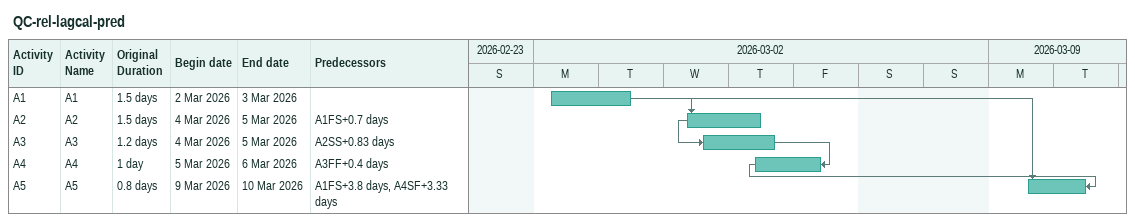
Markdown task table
QC-rel-lagcal-pred

| ID | Task | Original duration | Start | Finish | Predecessors |
|---|---|---|---|---|---|
| A1 | A1 | 1.5d | 2026-03-02 | 2026-03-03 |  |
| A2 | A2 | 1.5d | 2026-03-04 | 2026-03-05 | A1FS+0.7d |
| A3 | A3 | 1.2d | 2026-03-04 | 2026-03-05 | A2SS+0.83d |
| A4 | A4 | 1d | 2026-03-05 | 2026-03-06 | A3FF+0.4d |
| A5 | A5 | 0.8d | 2026-03-09 | 2026-03-10 | A1FS+3.8d, A4SF+3.33d |
